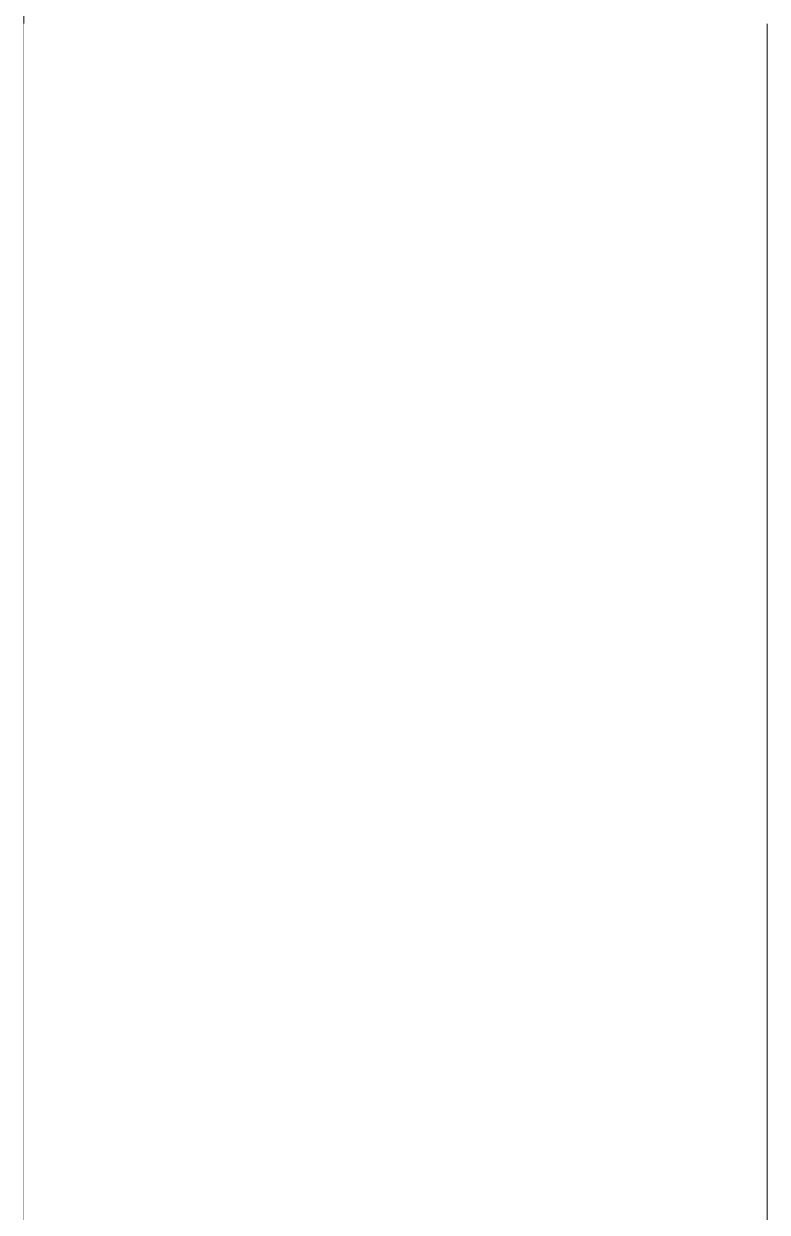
# Model space of a CAD drawing. Extents: x -3080 to 28500, y -1326 to 31609.
# Drawn here: x 26215 to 26230.6, y 28058.86 to 28083.79 of the extents above; entities that cross this region are included whole.
import ezdxf
from ezdxf.xclip import XClip

# ---------------------------------------------------------------- set-up
doc = ezdxf.new("R2010")
doc.units = 0
doc.header["$LTSCALE"] = 100
doc.header["$XCLIPFRAME"] = 2
doc.linetypes.add('188K-SM-07-F10-MECH-CR PIPE-Y2257103$0$X-S-FAB_SL ALL$0$Wipeout_Contour', pattern=[1, 0, -1])
for name, color, linetype in [('0-xref', 8, 'Continuous'), ('188K-SM-07-F10-MECH-CR PIPE-Y2257103$0$X-S-FAB_SL ALL$0$A-WALL-EX', 7, 'Continuous'), ('188K-SM-07-F10-MECH-CR PIPE-Y2257103$0$X-S-FAB_SL ALL$0$ASP_1', 1, 'Continuous'), ('188K-SM-07-F10-MECH-CR PIPE-Y2257103$0$X-S-FAB_SL ALL$0$Hattch', 7, 'Continuous')]:
    doc.layers.add(name, color=color, linetype=linetype)

# ---------------------------------------------------------------- blocks, each defined once
blk = doc.blocks.new('188K-SM-07-F10-MECH-CR PIPE-Y2257103$0$X-S-FAB_SL ALL$0$剖面元素_28_3', base_point=(23061.264, -8263.064))
at = {"layer": '188K-SM-07-F10-MECH-CR PIPE-Y2257103$0$X-S-FAB_SL ALL$0$A-WALL-EX', "color": 6, "lineweight": 0}
blk.add_line((49276.264, -6418.064), (49276.264, -6673.564), dxfattribs=at)
blk = doc.blocks.new('188K-SM-07-F10-MECH-CR PIPE-Y2257103$0$X-S-FAB_SL ALL$0$剖面元素_2209_3', base_point=(23061.264, -8263.064))
at = {"color": 254, "linetype": '188K-SM-07-F10-MECH-CR PIPE-Y2257103$0$X-S-FAB_SL ALL$0$Wipeout_Contour', "lineweight": 0, "ltscale": 149130.732501}
blk.add_wipeout([(49276.264, -6515.369), (49291.868, -6515.369), (49276.264, -6510.059)], dxfattribs=at).dxf.layer = '188K-SM-07-F10-MECH-CR PIPE-Y2257103$0$X-S-FAB_SL ALL$0$Hattch'
at = {"color": 254, "linetype": '188K-SM-07-F10-MECH-CR PIPE-Y2257103$0$X-S-FAB_SL ALL$0$Wipeout_Contour', "lineweight": 0, "ltscale": 149134.932009}
blk.add_wipeout([(49291.868, -6526.052), (49276.264, -6520.715), (49276.264, -6526.052)], dxfattribs=at).dxf.layer = '188K-SM-07-F10-MECH-CR PIPE-Y2257103$0$X-S-FAB_SL ALL$0$Hattch'
at = {"color": 254, "linetype": '188K-SM-07-F10-MECH-CR PIPE-Y2257103$0$X-S-FAB_SL ALL$0$Wipeout_Contour', "lineweight": 0, "ltscale": 149139.136708}
blk.add_wipeout([(49276.264, -6536.722), (49291.868, -6536.722), (49276.264, -6531.387)], dxfattribs=at).dxf.layer = '188K-SM-07-F10-MECH-CR PIPE-Y2257103$0$X-S-FAB_SL ALL$0$Hattch'
at = {"color": 254, "linetype": '188K-SM-07-F10-MECH-CR PIPE-Y2257103$0$X-S-FAB_SL ALL$0$Wipeout_Contour', "lineweight": 0, "ltscale": 149132.830152}
blk.add_wipeout([(49276.264, -6515.369), (49276.264, -6520.715), (49291.868, -6520.715)], dxfattribs=at).dxf.layer = '188K-SM-07-F10-MECH-CR PIPE-Y2257103$0$X-S-FAB_SL ALL$0$Hattch'
at = {"color": 254, "linetype": '188K-SM-07-F10-MECH-CR PIPE-Y2257103$0$X-S-FAB_SL ALL$0$Wipeout_Contour', "lineweight": 0, "ltscale": 149137.033708}
blk.add_wipeout([(49276.264, -6531.387), (49291.868, -6531.387), (49276.264, -6526.052)], dxfattribs=at).dxf.layer = '188K-SM-07-F10-MECH-CR PIPE-Y2257103$0$X-S-FAB_SL ALL$0$Hattch'
at = {"color": 254, "linetype": '188K-SM-07-F10-MECH-CR PIPE-Y2257103$0$X-S-FAB_SL ALL$0$Wipeout_Contour', "lineweight": 0, "ltscale": 149144.38426}
blk.add_wipeout([(49276.264, -6510.059), (49291.868, -6515.369), (49291.868, -6510.059)], dxfattribs=at).dxf.layer = '188K-SM-07-F10-MECH-CR PIPE-Y2257103$0$X-S-FAB_SL ALL$0$Hattch'
at = {"color": 254, "linetype": '188K-SM-07-F10-MECH-CR PIPE-Y2257103$0$X-S-FAB_SL ALL$0$Wipeout_Contour', "lineweight": 0, "ltscale": 149148.578408}
blk.add_wipeout([(49291.868, -6520.715), (49276.264, -6520.715), (49291.868, -6526.052)], dxfattribs=at).dxf.layer = '188K-SM-07-F10-MECH-CR PIPE-Y2257103$0$X-S-FAB_SL ALL$0$Hattch'
at = {"color": 254, "linetype": '188K-SM-07-F10-MECH-CR PIPE-Y2257103$0$X-S-FAB_SL ALL$0$Wipeout_Contour', "lineweight": 0, "ltscale": 149152.781744}
blk.add_wipeout([(49291.868, -6531.387), (49276.264, -6531.387), (49291.868, -6536.722)], dxfattribs=at).dxf.layer = '188K-SM-07-F10-MECH-CR PIPE-Y2257103$0$X-S-FAB_SL ALL$0$Hattch'
at = {"color": 254, "linetype": '188K-SM-07-F10-MECH-CR PIPE-Y2257103$0$X-S-FAB_SL ALL$0$Wipeout_Contour', "lineweight": 0, "ltscale": 149146.476323}
blk.add_wipeout([(49276.264, -6515.369), (49291.868, -6520.715), (49291.868, -6515.369)], dxfattribs=at).dxf.layer = '188K-SM-07-F10-MECH-CR PIPE-Y2257103$0$X-S-FAB_SL ALL$0$Hattch'
at = {"color": 254, "linetype": '188K-SM-07-F10-MECH-CR PIPE-Y2257103$0$X-S-FAB_SL ALL$0$Wipeout_Contour', "lineweight": 0, "ltscale": 149150.679609}
blk.add_wipeout([(49276.264, -6526.052), (49291.868, -6531.387), (49291.868, -6526.052)], dxfattribs=at).dxf.layer = '188K-SM-07-F10-MECH-CR PIPE-Y2257103$0$X-S-FAB_SL ALL$0$Hattch'
at = {"layer": '188K-SM-07-F10-MECH-CR PIPE-Y2257103$0$X-S-FAB_SL ALL$0$A-WALL-EX', "color": 8, "lineweight": 0}
for p, q in [((49291.868, -6510.059), (49291.868, -6515.369)), ((49291.868, -6515.369), (49291.868, -6520.715)), ((49291.868, -6520.715), (49291.868, -6526.052)), ((49291.868, -6542.43), (49291.868, -6521.394)), ((49291.868, -6526.052), (49291.868, -6531.387))]:
    blk.add_line(p, q, dxfattribs=at)
blk = doc.blocks.new('188K-SM-07-F10-MECH-CR PIPE-Y2257103$0$X-S-FAB_SL ALL$0$A$C2e9ab586')
at = {"layer": '188K-SM-07-F10-MECH-CR PIPE-Y2257103$0$X-S-FAB_SL ALL$0$A-WALL-EX', "lineweight": 0}
blk.add_blockref('188K-SM-07-F10-MECH-CR PIPE-Y2257103$0$X-S-FAB_SL ALL$0$剖面元素_28_3', (-28106.385, 285), dxfattribs=at)
blk.add_blockref('188K-SM-07-F10-MECH-CR PIPE-Y2257103$0$X-S-FAB_SL ALL$0$剖面元素_2209_3', (-28106.385, 285), dxfattribs=at)
blk = doc.blocks.new('188K-SM-07-F10-MECH-CR PIPE-Y2257103$0$X-S-FAB_SL ALL')
at = {"layer": '188K-SM-07-F10-MECH-CR PIPE-Y2257103$0$X-S-FAB_SL ALL$0$ASP_1'}
blk.add_blockref('188K-SM-07-F10-MECH-CR PIPE-Y2257103$0$X-S-FAB_SL ALL$0$A$C2e9ab586', (23632.864, -73288.977), dxfattribs=at)
blk = doc.blocks.new('188K-SM-07-F10-MECH-CR PIPE-Y2257103')
ref = blk.add_blockref('188K-SM-07-F10-MECH-CR PIPE-Y2257103$0$X-S-FAB_SL ALL', (4473.521, 99334.763))
XClip(ref).set_block_clipping_path([(-7553.4648570136, -75341.9369645483), (24026.2025623869, -67725.7696244382)])

msp = doc.modelspace()

# ---------------------------------------------------------------- block references
at = {"layer": '0-xref'}
msp.add_blockref('188K-SM-07-F10-MECH-CR PIPE-Y2257103', (0, 0), dxfattribs=at)

doc.saveas('drawing.dxf')
